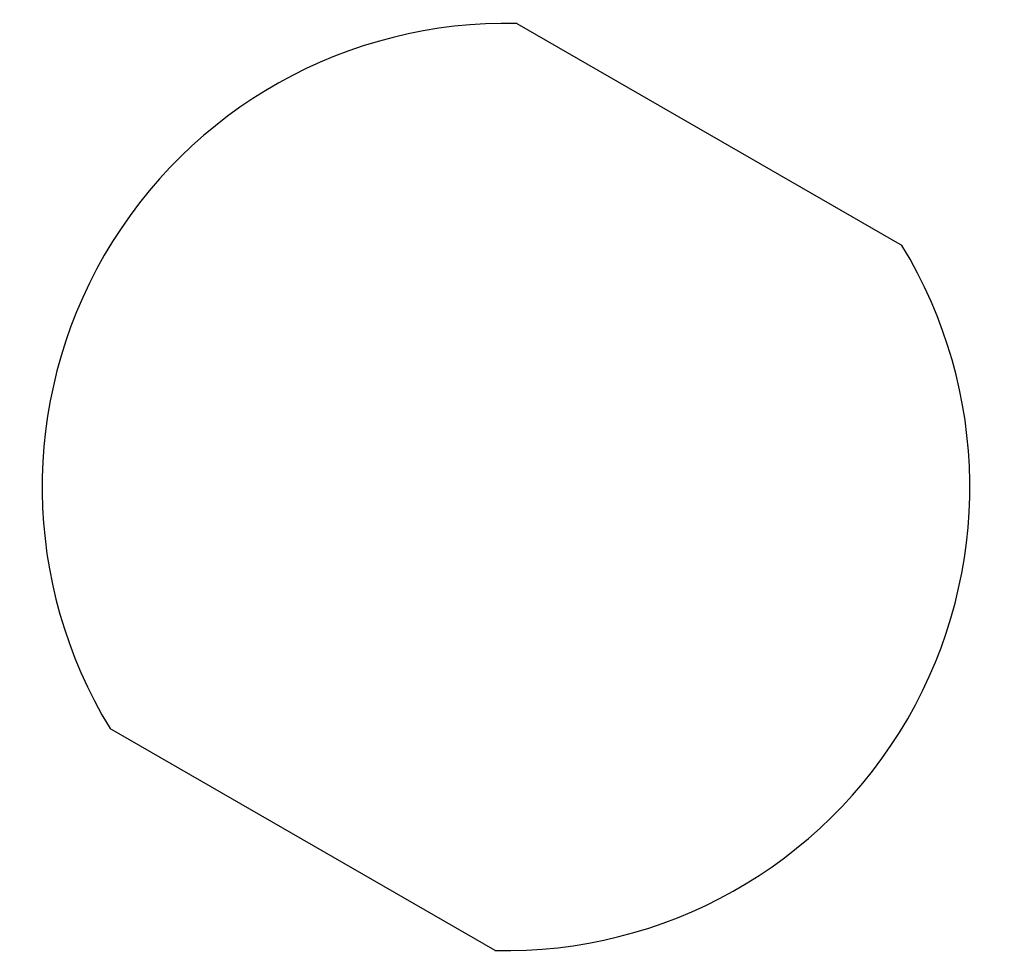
# Model space of a CAD drawing. Header units: millimetres. Extents: x 95 to 114.8, y 144.8 to 163.7.
import ezdxf

# ---------------------------------------------------------------- set-up
doc = ezdxf.new("R2010")
doc.units = ezdxf.units.MM
doc.layers.add('Layer_1', color=7, linetype='CONTINUOUS')

msp = doc.modelspace()

# ---------------------------------------------------------------- linework, layer by layer
at = {"layer": 'Layer_1', "color": 7}
for points in [[(105.13469, 163.66056), (112.94519, 159.15206)], [(104.69019, 144.84339), (96.879692, 149.35189)]]:
    msp.add_lwpolyline(points, dxfattribs=at)
for points in [[(105.138797, 163.657845), (101.697458, 163.740662), (98.485618, 161.937499), (96.764414, 158.956371)], [(113.060466, 149.547569), (114.781671, 152.528698), (114.737429, 156.211815), (112.945111, 159.150738)], [(96.764414, 158.956371), (95.043209, 155.975242), (95.087451, 152.292125), (96.879769, 149.353202)], [(104.686083, 144.846095), (108.127422, 144.763278), (111.339262, 146.566441), (113.060466, 149.547569)]]:
    msp.add_open_spline(points, degree=3, dxfattribs=at)

doc.saveas('drawing.dxf')
